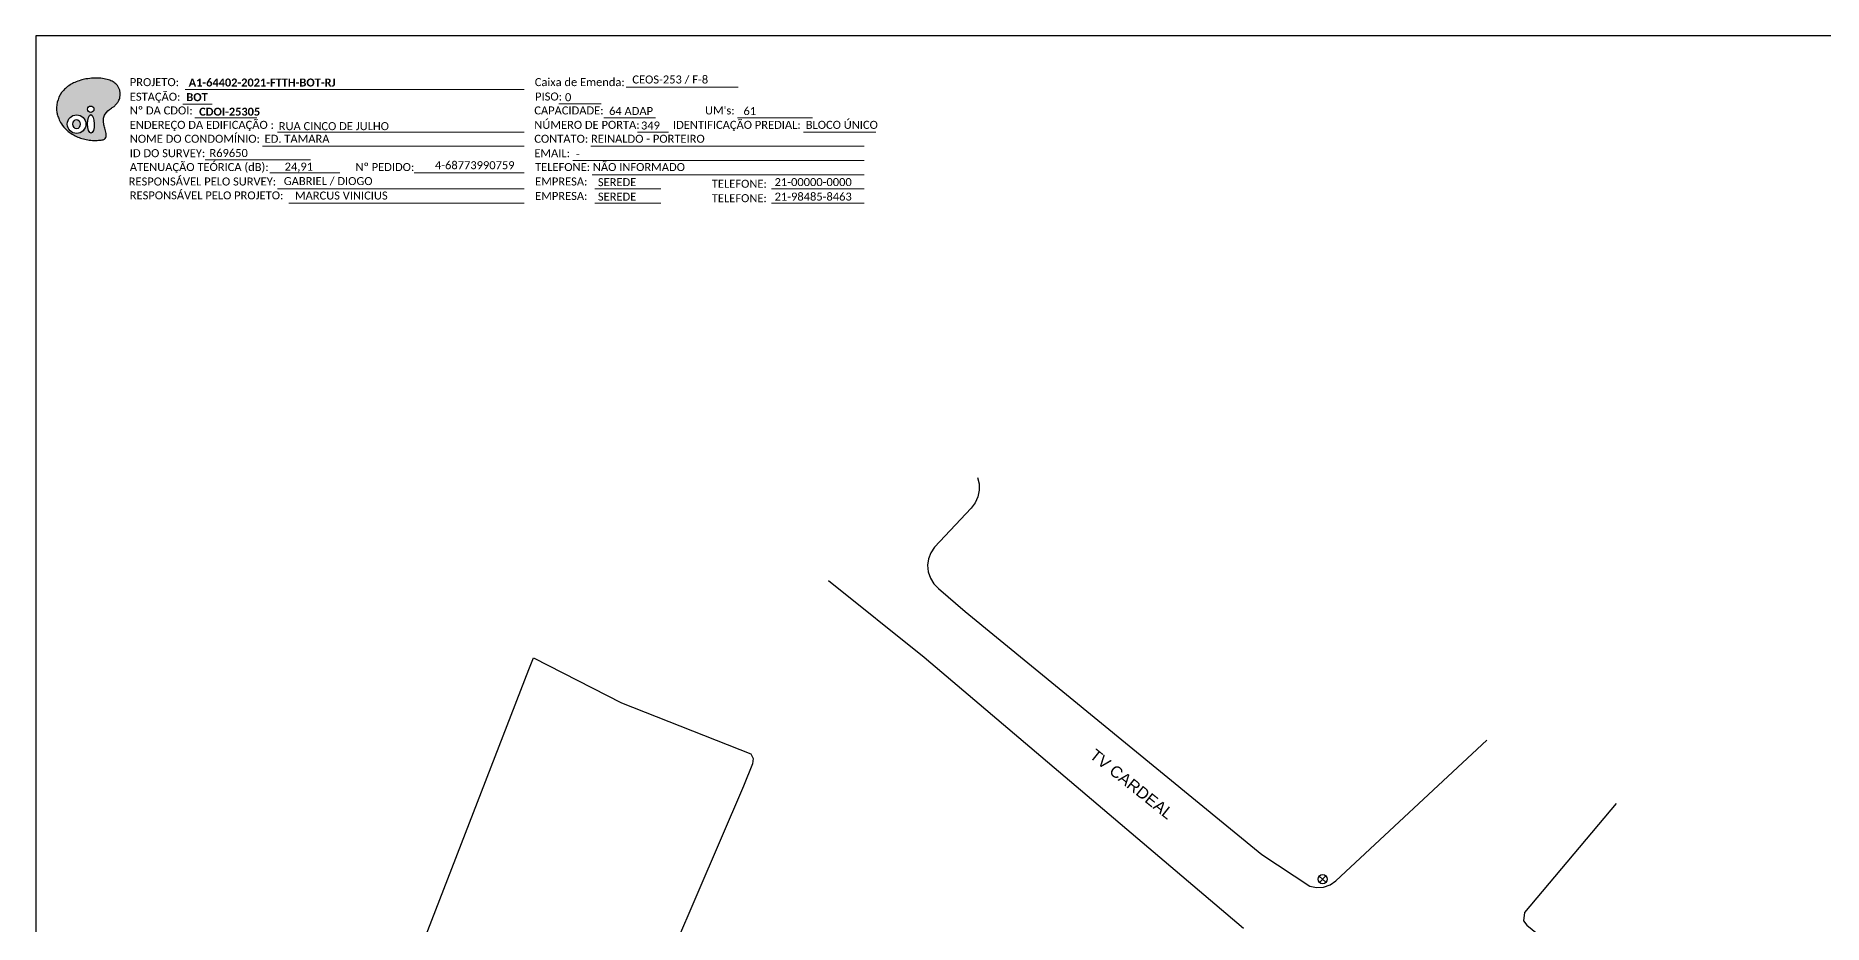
# Model space of a CAD drawing. Header units: inches. Extents: x 467 to 2253, y 63 to 657.
# Drawn here: x 466.7 to 867.3, y 457.9 to 657.1 of the extents above; entities that cross this region are included whole.
import ezdxf
from ezdxf.enums import TextEntityAlignment as Align

# ---------------------------------------------------------------- set-up
doc = ezdxf.new("R2010")
doc.units = ezdxf.units.IN
doc.header["$MEASUREMENT"] = 0
doc.layers.add('locais', color=7, linetype='Continuous')
doc.layers.add('QUADRA', color=7, linetype='Continuous')
doc.layers.add('Segmento Logradouro Texto', color=238, linetype='Continuous', lineweight=0)
doc.styles.add('DIGICADE', font='arial.ttf')
doc.styles.add('WMF-Calibri0', font='calibri.ttf')
doc.styles.add('WMF-Calibri1', font='calibrib.ttf')

# ---------------------------------------------------------------- blocks, each defined once
blk = doc.blocks.new('POLE_POLE')
at = {"color": 1}
for p, q in [((-0.0000031, 0.0000069), (0.0000027, 0.0000015)), ((0.0000025, 0.0000071), (-0.0000029, 0.0000013))]:
    blk.add_line(p, q, dxfattribs=at)
blk.add_circle((-0.0000002, 0.0000042), 0.00000396, dxfattribs=at)
blk = doc.blocks.new('OI')
h = blk.add_hatch(color=40)
edge = h.paths.add_edge_path()
edge.add_spline(control_points=[(4.35, -0.67), (3.92, -0.99), (3.26, -1.5), (2.81, -2.59), (2.9, -3.5), (3.06, -4.27), (3.31, -4.85), (3.37, -5.39), (3.4, -5.88), (3.2, -6.4), (2.54, -6.61), (1.65, -6.63), (0.55, -6.67), (-0.56, -6.42), (-1.61, -6.14), (-2.77, -5.61), (-3.92, -4.77), (-4.89, -3.7), (-5.34, -2.65), (-5.6, -1.94), (-5.85, -0.96), (-5.71, 0.47), (-5.1, 2.02), (-4.14, 3.02), (-3.3, 3.61), (-2.37, 4.16), (-1.36, 4.44), (-0.56, 4.7), (0.79, 4.85), (2.24, 4.97), (3.79, 4.57), (4.67, 4.21), (5.44, 3.65), (5.76, 2.99), (6.03, 2.21), (6.01, 1.46), (5.72, 0.64), (5.31, 0.08), (4.88, -0.38), (4.51, -0.55), (4.35, -0.67)], knot_values=[0, 0, 0, 0, 1.60434, 2.417191, 3.427595, 4.282808, 4.776746, 5.304182, 5.888771, 6.258406, 6.858137, 7.79129, 8.986195, 10.124242, 11.187857, 12.242908, 13.953784, 15.414161, 16.515391, 17.349188, 17.675853, 19.552021, 21.515531, 22.568638, 23.63245, 24.621084, 25.782718, 26.745347, 27.142653, 29.870543, 31.004649, 31.921532, 32.709589, 33.801391, 34.042471, 35.192333, 35.971461, 36.628871, 37.254359, 37.836911, 37.836911, 37.836911, 37.836911], degree=3, periodic=0)
h.paths.add_polyline_path([(1.13, -0.87, -1), (-0.04, -0.87, -1)], flags=16)
edge = h.paths.add_edge_path(flags=16)
edge.add_ellipse((0.56, -3.59), major_axis=(-0.02, 1.71), ratio=0.361305, start_angle=0, end_angle=360)
h.paths.add_polyline_path([(-0.36, -3.62, -1), (-3.8, -3.62, -1)], flags=16)
edge = h.paths.add_edge_path(flags=0)
edge.add_ellipse((-2.08, -3.62), major_axis=(0, 0.885), ratio=0.758294, start_angle=0, end_angle=360)
at = {"color": 40}
for centre, radius in [((-2.08, -3.62), 1.72), ((0.54, -0.87), 0.587)]:
    blk.add_circle(centre, radius, dxfattribs=at)
blk.add_ellipse((-2.08, -3.62), major_axis=(0, 0.885), ratio=0.758294, start_param=-3.141592653589792, end_param=3.141592653589792, dxfattribs=at)
blk.add_ellipse((0.56, -3.59), major_axis=(-0.02, 1.71), ratio=0.361305, dxfattribs=at)
at = {"color": 40, "start_tangent": (-0.800898, -0.598801), "end_tangent": (-0.800898, -0.598801)}
blk.add_spline([(4.35, -0.67), (3.2, -1.78), (2.9, -2.54), (2.92, -3.55), (3.12, -4.38), (3.28, -4.85), (3.37, -5.37), (3.35, -5.95), (3.2, -6.29), (2.66, -6.55), (1.73, -6.63), (0.54, -6.62), (-0.58, -6.41), (-1.6, -6.11), (-2.56, -5.67), (-3.95, -4.67), (-4.89, -3.56), (-5.37, -2.56), (-5.64, -1.78), (-5.72, -1.46), (-5.63, 0.42), (-4.84, 2.22), (-4.13, 2.99), (-3.27, 3.62), (-2.4, 4.09), (-1.3, 4.47), (-0.37, 4.72), (0.02, 4.77), (2.75, 4.8), (3.85, 4.53), (4.69, 4.16), (5.31, 3.68), (5.85, 2.73), (5.93, 2.5), (5.94, 1.35), (5.67, 0.62), (5.29, 0.08), (4.84, -0.36), (4.35, -0.67)], degree=3, dxfattribs=at)

msp = doc.modelspace()

# ---------------------------------------------------------------- linework, layer by layer
msp.add_lwpolyline([(466.72, 63.09), (1305.29, 63.09), (1305.29, 657.09), (466.72, 657.09), (466.72, 63.09)])
at = {"color": 7, "lineweight": 0}
for points in [[(500.2, 645.05), (576.17, 645.05)], [(599.01, 645.54), (624.14, 645.54)], [(499.68, 641.77), (506.23, 641.77)], [(583.97, 641.81), (593.45, 641.81)], [(502.34, 638.7), (516.28, 638.7)], [(594.01, 638.7), (605.63, 638.7)], [(623.96, 638.7), (640.81, 638.7)], [(520.91, 635.46), (576.17, 635.46)], [(601.6, 635.46), (608.54, 635.46)], [(638.77, 635.46), (654.95, 635.46)], [(504.66, 629.28), (528.29, 629.28)], [(517.5, 632.35), (576.17, 632.35)], [(587.09, 629.11), (652.36, 629.11)], [(591.13, 632.35), (652.36, 632.35)], [(519.2, 626.32), (534.87, 626.32)], [(551.53, 626.32), (576.02, 626.32)], [(552.03, 626.33), (576.18, 626.33)], [(591.38, 625.87), (652.36, 625.87)], [(520.91, 622.76), (576.17, 622.76)], [(591.98, 622.76), (606.78, 622.76)], [(631.59, 622.76), (652.36, 622.76)], [(523.4, 619.53), (576.17, 619.53)], [(591.98, 619.53), (606.78, 619.53)], [(631.59, 619.53), (652.36, 619.53)]]:
    msp.add_lwpolyline(points, dxfattribs=at)
at = {"layer": 'QUADRA'}
for points in [[(677.78, 558.05), (678.13, 556.61), (678.14, 555.17), (677.84, 553.72), (677.23, 552.38), (676.31, 551.18), (668.12, 542.45), (667.31, 541.18), (666.8, 539.8), (666.59, 538.35), (666.74, 536.91), (667.21, 535.49), (667.98, 534.22), (669, 533.14), (674.98, 527.98), (741.47, 473.49), (752.21, 466.44), (753.75, 466.08), (755.31, 466.17), (756.78, 466.68), (758.03, 467.62), (791.91, 499.12)], [(737.38, 456.93), (665.81, 517.7), (644.34, 534.86)], [(737.38, 456.93), (665.81, 517.7), (644.34, 534.86)], [(538.23, 414.2), (577.24, 514.98), (578.29, 517.64), (597.99, 507.49), (626.94, 496.12), (627.48, 495.01), (627.34, 493.82), (625.32, 488.83), (599.4, 428.46)], [(538.23, 414.2), (577.24, 514.98), (578.29, 517.64), (597.99, 507.49), (626.94, 496.12), (627.48, 495.01), (627.34, 493.82), (625.32, 488.83), (599.4, 428.46)], [(820.9, 484.96), (820.9, 484.96), (800.31, 460.53), (800.11, 458.64), (800.83, 457.65), (846.9, 420.24), (862.58, 408.45)], [(820.9, 484.96), (820.9, 484.96), (800.31, 460.53), (800.11, 458.64), (800.83, 457.65), (846.9, 420.24), (862.58, 408.45)]]:
    msp.add_lwpolyline(points, dxfattribs=at)

# ---------------------------------------------------------------- block references
at = {"color": 7, "xscale": 1.213923925196705, "yscale": 1.21392392515554, "zscale": 1.213923925163967, "rotation": 0.153289602326381}
msp.add_blockref('OI', (478.39, 641.67), dxfattribs=at)
at = {"layer": 'locais', "color": 10, "xscale": 258048, "yscale": 258048, "zscale": 258048}
msp.add_blockref('POLE_POLE', (755.14, 466.9), dxfattribs=at)

# ---------------------------------------------------------------- texts
at = {"color": 7, "lineweight": 0, "style": 'WMF-Calibri0'}
for s, height, p in [('PROJETO:', 1.793, (487.8, 645.79)), ('Caixa de Emenda:', 1.7927, (578.55, 645.79)), ('ESTAÇÃO:', 1.793, (487.8, 642.51)), ('Nº DA CDOI:', 1.7927, (487.8, 639.44)), ('CAPACIDADE:', 1.7927, (578.44, 639.44)), ('PISO:', 1.793, (578.62, 642.56)), ("UM's:", 1.793, (616.69, 639.44)), ('ENDEREÇO DA EDIFICAÇÃO :', 1.7927, (487.8, 636.21)), ('NÚMERO DE PORTA:', 1.7927, (578.44, 636.21)), ('IDENTIFICAÇÃO PREDIAL:', 1.7927, (609.52, 636.21)), ('BLOCO ÚNICO', 1.7927, (639.27, 636.21)), ('NOME DO CONDOMÍNIO:', 1.7927, (487.8, 633.09)), ('ED. TAMARA', 1.793, (518.01, 633.09)), ('CONTATO: REINALDO - PORTEIRO', 1.7927, (578.44, 633.09)), ('ATENUAÇÃO TEÓRICA (dB):', 1.7927, (487.8, 626.75)), ('ID DO SURVEY:', 1.7927, (487.8, 629.86)), ('EMAIL:', 1.793, (578.44, 629.86)), ('TELEFONE: NÃO INFORMADO', 1.7927, (578.62, 626.75)), ('RESPONSÁVEL PELO SURVEY:', 1.7927, (487.55, 623.51)), ('Nº PEDIDO:', 1.793, (538.38, 626.75)), ('EMPRESA:', 1.793, (578.62, 623.51)), ('RESPONSÁVEL PELO PROJETO:', 1.7927, (487.8, 620.4)), ('EMPRESA:', 1.793, (578.62, 620.27)), ('TELEFONE:', 1.793, (618.23, 623)), ('TELEFONE:', 1.793, (618.23, 619.77))]:
    msp.add_text(s, height=height, dxfattribs=at).set_placement(p)
at = {"color": 7, "linetype": 'Continuous'}
for s, height, style, p in [('A1-64402-2021-FTTH-BOT-RJ', 1.7927, 'WMF-Calibri1', (500.99, 645.7)), ('CEOS-253 / F-8', 1.7927, 'WMF-Calibri0', (600.41, 646.38)), ('BOT', 1.793, 'WMF-Calibri1', (500.47, 642.42)), ('0', 1.79, 'WMF-Calibri0', (585.32, 642.41)), ('RUA CINCO DE JULHO', 1.7927, 'WMF-Calibri0', (521.18, 635.92)), ('349', 1.793, 'WMF-Calibri0', (602.35, 636.06)), ('-', 1.79, 'WMF-Calibri0', (587.79, 629.71)), ('GABRIEL / DIOGO', 1.7927, 'WMF-Calibri0', (522.31, 623.6)), ('SEREDE', 1.793, 'WMF-Calibri0', (592.69, 623.36)), ('21-00000-0000', 1.7927, 'WMF-Calibri0', (632.29, 623.38)), ('MARCUS VINICIUS', 1.7927, 'WMF-Calibri0', (524.8, 620.36)), ('SEREDE', 1.793, 'WMF-Calibri0', (592.69, 620.12)), ('21-98485-8463', 1.7927, 'WMF-Calibri0', (632.29, 620.12))]:
    msp.add_text(s, height=height, dxfattribs=dict(at, style=style)).set_placement(p)
at = {"color": 7, "linetype": 'Continuous', "style": 'WMF-Calibri1'}
msp.add_text('CDOI-25305', height=1.793, dxfattribs=at).set_placement((510.18, 639.16), align=Align.CENTER)
at = {"color": 0, "linetype": 'Continuous', "style": 'WMF-Calibri0'}
for s, p in [('64 ADAP', (595.19, 639.32)), ('61', (625.31, 639.3)), ('R69650', (505.65, 629.89))]:
    msp.add_text(s, height=1.793, dxfattribs=at).set_placement(p)
at = {"color": 7, "style": 'WMF-Calibri0'}
msp.add_text('4-68773990759', height=1.7927, dxfattribs=at).set_placement((556.17, 627.16))
at = {"color": 0, "lineweight": 0, "style": 'WMF-Calibri0'}
msp.add_text('24,91', height=1.793, dxfattribs=at).set_placement((522.5, 626.84))
at = {"layer": 'Segmento Logradouro Texto', "linetype": 'Continuous', "insert": (704.29, 497.37), "char_height": 2.5805, "width": 23.5535, "attachment_point": 1, "rotation": 321.321, "style": 'DIGICADE'}
msp.add_mtext('\\fArial|b0|i0|c0|p34;\\W1.0000000000;\\T1.0000000000;\\o\\lTV CARDEAL', dxfattribs=at)
at = {"layer": 'Segmento Logradouro Texto', "color": 0, "linetype": 'Continuous', "insert": (704.29, 497.37), "char_height": 2.5805, "width": 23.5535, "attachment_point": 1, "rotation": 321.321, "style": 'DIGICADE'}
msp.add_mtext('\\fArial|b0|i0|c0|p34;\\W1.0000000000;\\T1.0000000000;\\o\\lTV CARDEAL', dxfattribs=at)

doc.saveas('drawing.dxf')
